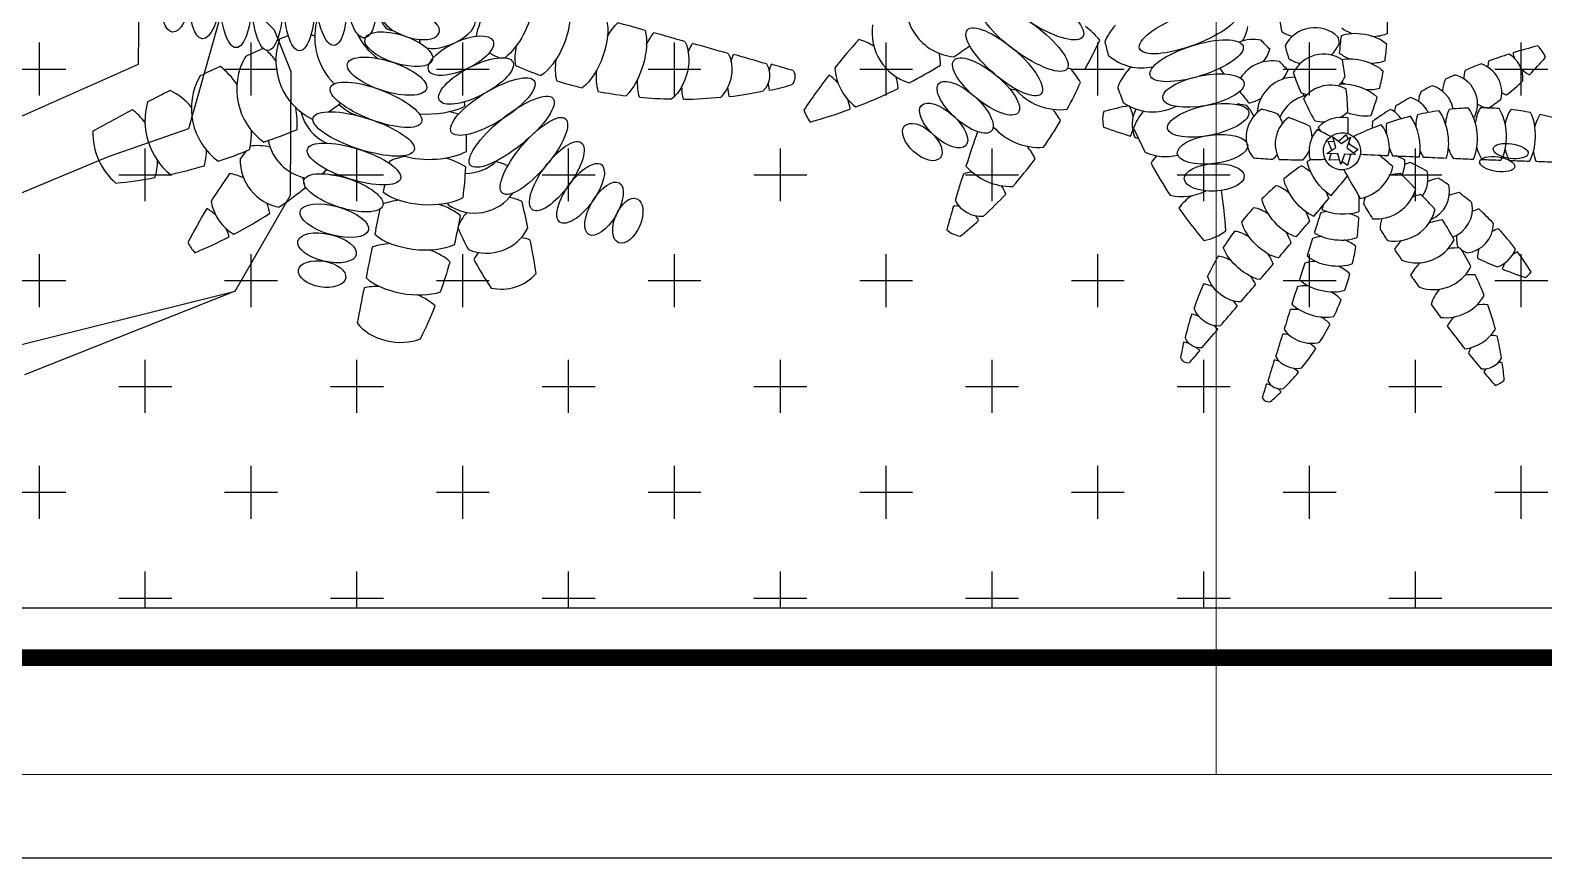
# Model space of a CAD drawing. Header units: millimetres. Extents: x -343543 to 400519, y -115663 to 104219.
# Drawn here: x -253571 to -252663, y 4950 to 5447 of the extents above; entities that cross this region are included whole.
import ezdxf

# ---------------------------------------------------------------- set-up
doc = ezdxf.new("R2010")
doc.units = ezdxf.units.MM
doc.linetypes.add("$0$02'TUONG Xay$0$HIDDEN", pattern=[0.375, 0.25, -0.125])
doc.layers.get('0').update_dxf_attribs({"color": 231, "lineweight": 0})
for name, color, linetype, lineweight in [('A-FLOR-PRTN', 161, 'Continuous', 9), ('A-PATT', 252, 'Continuous', 9), ('A-SYMBOLS', 10, 'Continuous', 13), ('XREF MAT BANG TUONG XAY$0$01.Xref _MB T1$0$A-LITE', 8, 'Continuous', 9)]:
    doc.layers.add(name, color=color, linetype=linetype, lineweight=lineweight)
doc.layers.add('fix lightting yellow', color=2, linetype='Continuous', lineweight=5, true_color=0xffff00)
for name, color, linetype in [('XREF MAT BANG NOI THAT$0$FF-Plants', 8, 'Continuous'), ('XREF MAT BANG TUONG XAY$0$A-FNSH', 8, 'Continuous'), ('XREF MAT BANG TUONG XAY$0$A-FURN', 8, 'Continuous'), ('XREF MAT BANG TUONG XAY$0$A-PATT', 8, 'Continuous')]:
    doc.layers.add(name, color=color, linetype=linetype)

# ---------------------------------------------------------------- blocks, each defined once
blk = doc.blocks.new('XREF MAT BANG TUONG XAY$0$01.Xref _MB T1$0$TB T1')
at = {"layer": 'XREF MAT BANG TUONG XAY$0$01.Xref _MB T1$0$A-LITE', "color": 8, "ltscale": 10}
for points in [[(-4214.99, -1000), (-4214.99, 0)], [(-1744.99, -1000), (-5264.99, -1000)], [(-5604.99, -1050), (-1716.99, -1050)]]:
    blk.add_lwpolyline(points, dxfattribs=at)
blk = doc.blocks.new('XREF MAT BANG TUONG XAY$0$nnngfnbv')
at = {"layer": 'XREF MAT BANG TUONG XAY$0$A-PATT'}
h = blk.add_hatch(dxfattribs=at)
h.set_pattern_fill('CROSS', color=8, scale=10)
h.set_pattern_definition([(0, (-9995, -5371.66), (63.5, 63.5), [31.75, -95.25]), (90, (-9979.125, -5387.54), (-63.5, 63.5), [31.75, -95.25])])
h.paths.add_polyline_path([(1950, 463.34), (-1225, 463.34), (-1225, -271.66), (1950, -271.66)])
at = {"layer": 'XREF MAT BANG TUONG XAY$0$A-FNSH', "color": 8}
for points in [[(1918.4, 613.34), (-1035.01, 613.34), (-1035.01, 513.34), (-1375, 513.34), (-1375, -421.66), (2498, -421.66)], [(1950, 463.34), (-1225, 463.34), (-1225, -271.66), (1950, -271.66)]]:
    blk.add_lwpolyline(points, close=True, dxfattribs=at)
blk = doc.blocks.new('XREF MAT BANG NOI THAT$0$YLD.Studio-03-28')
at = {"layer": 'XREF MAT BANG NOI THAT$0$FF-Plants', "color": 8}
for p, q in [((-35.01, 218.66), (-31.74, 218.8)), ((-32.59, 213), (-35.01, 218.66)), ((-30.1, 213.92), (-32.2, 220.17)), ((-32.2, 220.17), (-26.83, 216.35)), ((-30.36, 218.86), (-29.06, 218.92)), ((-29.06, 218.92), (-24.42, 222.98)), ((-26.83, 216.35), (-21.54, 220.27)), ((-24.42, 222.98), (-23, 219.19)), ((-21.54, 220.27), (-23.52, 213.99)), ((-35.39, 210), (-30.1, 213.92)), ((-28.81, 210.07), (-35.39, 210)), ((-34.16, 207.04), (-33.37, 210.02)), ((-32.89, 211.86), (-32.59, 213)), ((-26.71, 203.82), (-28.81, 210.07)), ((-24.74, 210.11), (-26.71, 203.82)), ((-18.26, 210.09), (-24.74, 210.11)), ((-23.52, 213.99), (-18.15, 210.17)), ((-21.79, 210.1), (-22.86, 204.47)), ((-22.39, 217.56), (-22.33, 217.39)), ((-22.33, 217.39), (-17.04, 214.24)), ((-17.04, 214.24), (-20.26, 211.67)), ((-28.05, 207.8), (-34.16, 207.04)), ((-22.86, 204.47), (-25.89, 206.42))]:
    blk.add_line(p, q, dxfattribs=at)
for centre, major_axis, ratio, start_param, end_param in [((126.93, 295.28), (154.05, 93.06), 1, 2.093129, 2.150944), ((-28.11, 370.05), (12.47, 1.38), 1, 1.147291, 1.658613), ((-720.71, 297.44), (696.05, 87.86), 1, -0.019775, -0.004764), ((-30.78, 359.39), (11.92, 3.92), 1, 0.563286, 1.731811), ((-28.13, 380.65), (7.38, 7.38), 1, 3.163446, 3.394357), ((126.93, 295.28), (179.26, 16.06), 1, 2.620889, 2.695191), ((-28.13, 380.65), (7.38, 7.38), 1, 4.211477, 4.434646), ((-720.71, 297.44), (-27.98, 701.02), 1, -1.525383, -1.508416), ((-32.66, 330.92), (24.34, 7.22), 1, 0.822084, 1.709786), ((-31.22, 367.37), (9.85, 9.85), 1, 3.076455, 3.363905), ((-31.22, 367.37), (9.85, 9.85), 1, 4.411154, 4.681391), ((126.93, 295.28), (161.17, 80.1), 1, 2.34786, 2.432422), ((-720.71, 297.44), (216.65, 667.29), 1, -1.201138, -1.176629), ((97.05, 330.83), (176.44, 17.96), 1, 3.00218, 3.084607), ((-74.88, 320.05), (12.94, 12.94), 1, 0.82062, 1.078808), ((-251.37, 199.89), (-213.13, 68.28), 1, 4.051837, 4.11859), ((-37.22, 309.64), (25.59, 7.36), 1, 0.581757, 1.74589), ((-31.83, 357.06), (23.56, 1.4), 1, 3.924663, 4.201909), ((-31.83, 357.06), (22.43, 7.35), 1, 4.620625, 4.910204), ((126.93, 295.28), (107.29, 144.5), 1, 1.995112, 2.070246), ((-720.71, 297.44), (-15.94, 701.4), 1, -1.561174, -1.547304), ((-77.5, 341.06), (12.94, 12.94), 1, 3.782735, 3.970709), ((-69.5, 305.96), (17.74, 4.46), 1, 1.070558, 1.93711), ((97.05, 330.83), (174.08, 33.9), 1, 3.005163, 3.095157), ((-77.5, 341.06), (12.94, 12.94), 1, 4.331164, 4.559334), ((-251.37, 199.89), (198.1, 104.13), 1, 0.044622, 0.102098), ((-39.65, 292.82), (24.2, 6.68), 1, 0.349234, 1.81552), ((-35.33, 339.62), (17.75, 17.75), 1, 3.237126, 3.475194), ((-35.33, 339.62), (24.87, 3.43), 1, -1.440259, -1.02539), ((-62.76, 290.25), (17.63, 4.89), 1, 0.843157, 2.259346), ((-73.48, 322.67), (12.94, 12.94), 1, 4.614517, 4.925034), ((126.93, 295.28), (127.26, 127.26), 1, 2.248166, 2.319436), ((112.08, 162.81), (-49.51, 144.63), 1, -0.132709, -0.045878), ((78.73, 305.04), (-7.5, 12.73), 0.490947, 0.941091, 1.224771), ((78.73, 305.04), (-8.66, 1.18), 0.959793, 3.11439, 4.439794), ((113.3, 163.34), (-5.54, 152.77), 1, 0.097095, 0.15366), ((90.56, 310.2), (-4.8, 8.15), 0.490947, 0.894952, 1.248419), ((-3506.28, 4685.53), (4396.41, 3576.45), 1, -1.566496, -1.564955), ((90.56, 310.2), (4.65, 2.84), 0.874189, -0.631907, 0.605204), ((-73.48, 322.67), (12.94, 12.94), 1, 3.653835, 3.878467), ((97.05, 330.83), (-24.91, 175.59), 1, 1.600203, 1.670446), ((-69.5, 305.96), (18.03, 3.11), 1, -0.858259, -0.431968), ((-251.37, 199.89), (-106.67, 196.75), 1, 4.695684, 4.712949), ((-33.47, 327.58), (-31.96, 4.13), 1, 1.051212, 1.280295), ((-40.21, 273.86), (24.18, 6.74), 1, 0.34663, 1.812916), ((-720.71, 297.44), (4.17, 701.56), 1, -1.563026, -1.550692), ((110.16, 161.69), (-108.1, 108.1), 1, -0.371224, -0.289813), ((49.87, 288.97), (-9.31, 11.6), 0.671515, 3.780069, 5.510321), ((111.07, 162.3), (-108.1, 108.1), 1, -0.487515, -0.393227), ((64.36, 297.58), (-9.68, 14.44), 0.490947, 0.847911, 1.176828), ((64.36, 297.58), (-7.76, 9.92), 0.800189, 3.860592, 5.342894), ((-3507.5, 4685.01), (-3612.43, 4366.89), 1, 3.135264, 3.137574), ((90.56, 310.2), (-4.8, 8.15), 0.490947, 1.706256, 2.018765), ((-3802.7, -4823.64), (3748.2, 5060.09), 1, 0.012815, 0.015), ((-57.01, 276.13), (17.51, 5.3), 1, 1.041301, 2.442574), ((126.37, 276.32), (160.28, 81.86), 1, 2.561375, 2.637785), ((-33.47, 327.58), (30.91, 9.1), 1, 4.595233, 4.887164), ((110.16, 161.69), (140.84, 59.44), 1, 1.700812, 1.771763), ((36.77, 280.2), (-11.29, 13.22), 0.490947, 3.820292, 5.530953), ((49.87, 288.97), (-10.5, 13.85), 0.490947, 0.705769, 1.183947), ((-3508.52, 4684.49), (-3637.95, 4345.65), 1, 3.126715, 3.12923), ((78.73, 305.04), (-7.5, 12.73), 0.490947, 1.899231, 2.110255), ((-120.03, 266.01), (10.87, 15.97), 0.490947, 0.678699, 2.38936), ((-133.26, 277.48), (11.78, 15.31), 0.490947, -1.152148, -0.795463), ((-3802.7, -4823.64), (3746.64, 5061.25), 1, 0.009963, 0.011888), ((-69.5, 305.96), (12.94, 12.94), 1, 3.610658, 3.836879), ((97.05, 330.83), (-125.41, 125.41), 1, 1.0565, 1.112329), ((-34.83, 318.83), (38.3, 15.42), 1, 3.860214, 4.06393), ((-36.53, 255.61), (24.13, 6.93), 1, 0.525946, 2.02247), ((-721.27, 278.48), (6.11, 701.55), 1, -1.559332, -1.54792), ((110.16, 161.69), (-135.48, 70.83), 1, -0.447445, -0.381296), ((24.2, 270.68), (-12.04, 12.54), 0.490947, 3.745574, 5.607066), ((36.77, 280.2), (-11.29, 13.22), 0.490947, 0.612122, 1.183947), ((-3509.43, 4683.88), (4426, 3539.76), 1, -1.56581, -1.563625), ((64.36, 297.58), (-9.68, 14.44), 0.490947, 1.965112, 2.204238), ((-14.47, 379.35), (-167.56, 27.83), 1, 0.84524, 0.926651), ((-110.5, 270.5), (-7.85, 7.1), 0.416275, 3.141593, 9.424778), ((-99.39, 272.52), (-7.85, 7.1), 0.416275, 3.141593, 9.424778), ((-120.03, 266.01), (10.87, 15.97), 0.490947, -1.152148, -0.707001), ((-62.76, 290.25), (18.23, 1.57), 1, 4.16472, 4.507719), ((-51.24, 259.94), (17.6, 4.98), 1, 1.11615, 2.491989), ((125, 298.86), (169.97, 59.18), 1, 2.943454, 3.012207), ((-34.83, 318.83), (39.33, 12.58), 1, 4.615045, 4.778236), ((-720.63, 285.06), (47.67, 699.96), 1, -1.530529, -1.51896), ((110.16, 161.69), (122.85, 90.99), 1, 1.683103, 1.75189), ((12.21, 260.44), (-12.75, 11.82), 0.490947, 3.756496, 5.600887), ((24.2, 270.68), (-12.04, 12.54), 0.490947, 0.587277, 1.183947), ((-3509.43, 4683.88), (-3727.07, 4269.46), 1, 3.100959, 3.102883), ((49.87, 288.97), (-10.5, 13.85), 0.490947, 1.989445, 2.346129), ((-133.26, 277.48), (11.78, 15.31), 0.490947, 3.847362, 4.32554), ((-106.15, 255.33), (9.92, 16.57), 0.490947, 0.603982, 2.465473), ((-3802.7, -4823.64), (-5699.58, 2677.37), 1, 4.521646, 4.52347), ((-106.15, 255.33), (9.92, 16.57), 0.490947, -1.152148, -0.692206), ((97.05, 330.83), (165.49, 63.78), 1, 3.144178, 3.184993), ((-44.88, 246.33), (17.75, 4.44), 1, 1.692739, 2.549569), ((-34.53, 238.25), (24.11, 6.98), 1, 0.623023, 1.976347), ((-39.57, 280.44), (17.75, 17.75), 1, 4.607864, 4.865684), ((12.21, 260.44), (-12.75, 11.82), 0.490947, 0.644013, 1.183947), ((-3509.43, 4683.88), (4624.03, 3276.85), 1, -1.51289, -1.511066), ((36.77, 280.2), (-11.29, 13.22), 0.490947, 1.989445, 2.434591), ((1733.93, -5818.97), (6080.08, 1638.94), 1, 1.568463, 1.570774), ((1735.19, -5818.21), (6085.55, 1618.54), 1, 1.570168, 1.571709), ((-14.47, 379.35), (-155.63, 68.05), 1, 1.208042, 1.278992), ((-120.03, 266.01), (10.87, 15.97), 0.490947, 3.753714, 4.32554), ((-91.67, 245.47), (8.94, 17.12), 0.490947, 0.614903, 2.459294), ((-3802.7, -4823.64), (-5360.71, 3303.99), 1, 4.632097, 4.634029), ((-91.67, 245.47), (8.94, 17.12), 0.490947, -1.152148, -0.763559), ((-57.01, 276.13), (12.94, 12.94), 1, 3.443401, 3.816748), ((-41.03, 285.06), (17.75, 17.75), 1, 3.51061, 3.720912), ((127.6, 283.85), (176.15, 36.91), 1, 3.081133, 3.153915), ((-720.04, 286.02), (-701.55, 6.28), 1, 3.0954, 3.110587), ((110.16, 161.69), (137.81, 66.16), 1, 1.97756, 2.055063), ((0.84, 249.53), (-13.41, 11.06), 0.490947, 3.843286, 5.522008), ((-3509.43, 4683.88), (4666.78, 3215.67), 1, -1.502458, -1.500526), ((24.2, 270.68), (-12.04, 12.54), 0.490947, 1.989445, 2.449387), ((1731.66, -5819.98), (-1615.59, 6086.33), 1, 0.006845, 0.00903), ((1732.81, -5819.56), (6080.13, 1638.78), 1, 1.570977, 1.573492), ((-1.9, 378.5), (-165.87, 36.57), 1, 2.451966, 2.538798), ((-0.63, 379.26), (142.85, 91.9), 1, -1.384301, -1.327735), ((-14.47, 379.35), (138.98, 97.66), 1, 3.437173, 3.503321), ((-76.64, 236.47), (7.93, 17.61), 0.490947, 0.701694, 2.380415), ((-3802.7, -4823.64), (-5126.91, 3656.28), 1, 4.696406, 4.698617), ((97.05, 330.83), (166.05, 62.3), 1, 3.239772, 3.303996), ((-39.12, 230.15), (17.91, 3.74), 1, 1.89308, 2.40635), ((-29.43, 220.51), (24.16, 6.83), 1, 0.898919, 2.050573), ((-35.43, 264.12), (-16.34, 16.34), 1, 2.931778, 3.115115), ((110.16, 161.69), (152.65, 8.26), 1, 2.473403, 2.533368), ((-9.89, 237.97), (-14.03, 10.26), 0.490947, 3.98658, 5.391529), ((0.84, 249.53), (-13.41, 11.06), 0.490947, 0.772729, 1.183947), ((-3509.43, 4683.88), (-3616.54, 4363.48), 1, 3.118357, 3.120569), ((12.21, 260.44), (-12.75, 11.82), 0.490947, 1.989445, 2.378033), ((1731.66, -5819.98), (-1740.97, 6051.66), 1, -0.008287, -0.006463), ((1731.66, -5819.98), (-1657.99, 6074.92), 1, 0.002676, 0.0046), ((-114.8, 77.71), (158.16, 43.13), 1, 1.492263, 1.578396), ((-160.74, 229.8), (12.57, 12.57), 1, 5.680202, 6.026293), ((-125.98, 228.84), (17.08, 4.94), 1, 2.204083, 3.274454), ((-114.8, 77.71), (161.68, 27.08), 1, 1.480864, 1.559591), ((-111.01, 228.25), (17.08, 4.93), 1, 2.024853, 3.533691), ((-141.91, 231.11), (12.57, 12.57), 1, 5.915152, 6.098959), ((-114.8, 77.71), (-163.94, 0.05), 1, 4.705661, 4.762338), ((-125.98, 228.84), (-12.57, 12.57), 1, 4.344355, 4.730658), ((-95.08, 225.98), (17.1, 4.88), 1, 1.825605, 3.619336), ((-106.15, 255.33), (9.92, 16.57), 0.490947, 3.728869, 4.32554), ((-114.8, 77.71), (-163.91, 2.86), 0.999998, 4.659635, 4.664546), ((-61.12, 228.36), (6.89, 18.04), 0.490947, 0.844988, 2.249936), ((-76.64, 236.47), (7.93, 17.61), 0.490947, -1.152148, -0.911655), ((-3802.7, -4823.64), (3939.99, 4912.23), 1, 0.037597, 0.040172), ((-51.24, 259.94), (12.94, 12.94), 1, 3.621671, 3.816748), ((97.05, 330.83), (-101.46, 145.46), 1, 1.503452, 1.53593), ((-35.43, 264.12), (-23.07, 1.39), 1, 1.051839, 1.328745), ((127.6, 283.85), (-65.98, 167.44), 1, 1.44855, 1.508293), ((-720.04, 286.02), (616.83, 334.27), 1, -0.585206, -0.557024), ((1731.66, -5819.98), (6040.95, 1777.78), 1, 1.561619, 1.56383), ((-3509.43, 4683.88), (4456.75, 3501), 0.999996, -1.568653, -1.568182), ((0.84, 249.53), (-13.41, 11.06), 0.490947, 1.989445, 2.229937), ((1731.66, -5819.98), (6068.37, 1681.78), 1, 1.574905, 1.576837), ((-3.02, 377.92), (155.04, 69.38), 1, -1.435677, -1.341389), ((-141.91, 231.11), (17.04, 5.05), 1, 2.602097, 3.077178), ((-55.75, 518.68), (-309.33, 1.14), 1, 1.233335, 1.283195), ((-14.47, 379.35), (-169.58, 9.68), 1, 1.073324, 1.14211), ((-79.67, 223.11), (17.07, 4.96), 1, 2.442404, 3.561484), ((-91.67, 245.47), (8.94, 17.12), 0.490947, 3.785606, 4.32554), ((-44.34, 218.17), (2.86, 15.19), 0.674119, 0.619056, 1.96912), ((-61.12, 228.36), (6.89, 18.04), 0.490947, -1.382632, -1.117508), ((-3801.92, -4824.15), (-5247.07, 3481.64), 1, 4.656891, 4.659536), ((1731.66, -5819.98), (-1741.86, 6051.4), 1, -0.000673, 0.001759), ((-4.16, 377.5), (162.71, 48.75), 1, -1.409424, -1.328013), ((-160.74, 229.8), (12.57, 12.57), 1, 5.066836, 5.260238), ((-55.75, 518.68), (304.85, 52.5), 1, 4.258408, 4.300752), ((-141.91, 231.11), (12.57, 12.57), 1, 4.691759, 4.895835), ((-125.98, 228.84), (-12.57, 12.57), 1, 3.037108, 3.325039), ((-14.47, 379.35), (161.01, 54.1), 1, 3.938294, 4.015798), ((-64.79, 221.43), (17.1, 4.87), 1, 2.737371, 3.549404), ((-76.64, 236.47), (7.93, 17.61), 0.490947, 3.914322, 4.32554), ((-14.47, 379.35), (168.73, 19.57), 1, 4.249273, 4.338395), ((-61.12, 228.36), (6.89, 18.04), 0.490947, 4.093897, 4.421075), ((-26.44, 214.07), (10.66, 3.34), 1, 2.51498, 8.798165), ((-4.16, 377.5), (166.05, 35.75), 1, -1.435097, -1.364146), ((-55.75, 518.68), (218.73, 218.73), 1, 3.701511, 3.734949), ((-55.75, 518.68), (86.22, 297.08), 1, 3.254285, 3.273493), ((-111.01, 228.25), (17.18, 4.57), 1, -1.309181, -0.889153), ((-55.75, 518.68), (-309.08, 12.59), 1, 1.49001, 1.514148), ((-95.08, 225.98), (12.57, 12.57), 1, 4.474951, 4.815659), ((-55.75, 518.68), (72.56, 300.7), 1, 3.304557, 3.338343), ((-79.67, 223.11), (12.57, 12.57), 1, 4.633718, 4.82376), ((-49.05, 218.03), (12.57, 12.57), 1, 2.371043, 2.858653), ((-55.75, 518.68), (303.42, 60.18), 1, 4.487866, 4.529554), ((-13.69, 378.84), (130.31, 108.96), 1, 3.770987, 3.877921), ((-64.79, 221.43), (12.57, 12.57), 1, 4.751811, 4.987715), ((-194.26, -81.14), (-340.97, 43.28), 1, 4.265182, 4.291331), ((-4.16, 377.5), (164.53, 42.22), 1, 4.590669, 4.659456), ((-4.16, 377.5), (164.77, 41.25), 1, 4.707412, 4.773561), ((526.07, -46.66), (-534.41, 43.59), 1, -0.428061, -0.382463), ((59.69, 184.07), (29.02, 10.35), 1, 0.808688, 1.28377), ((-210.33, 182.27), (274.76, 72.47), 1, -0.238473, -0.152339), ((35.51, 81.27), (131.95, 77.19), 1, 1.656346, 1.73385), ((168.91, 65.58), (175.84, 175.84), 1, 1.749512, 1.787497), ((136.04, 286.66), (163.45, 80.39), 1, 3.162192, 3.211903), ((-26.44, 214.07), (18.86, 5.87), 1, 4.670835, 5.646892), ((0.15, 186.04), (18.66, 6.47), 1, 1.463413, 1.78637), ((-4.16, 377.5), (-169.25, 14.4), 1, 1.633457, 1.647085), ((-194.26, -81.14), (332.46, 87.19), 1, 0.686963, 0.72865), ((-4.16, 377.5), (163.33, 46.63), 1, 4.450499, 4.528003), ((35.51, 81.27), (122.26, 91.78), 1, 1.654961, 1.723748), ((168.91, 65.58), (-248.62, 4.92), 1, -0.533723, -0.478886), ((-38.49, 176.4), (19.76, 4.77), 1, 1.257993, 1.538395), ((-26.44, 214.07), (19.57, 5.52), 1, 3.665974, 4.623303), ((-38.49, 176.4), (14.37, 14.37), 1, 6.20659, 6.525099), ((-219.23, 208.35), (-2.52, 197.04), 1, 4.62716, 4.640944), ((0.15, 186.04), (19.73, 0.93), 1, 2.492605, 2.840702), ((136.04, 286.66), (161.48, 84.28), 1, 3.213448, 3.290852), ((-12.17, 199.02), (19.05, 5.22), 1, 4.498677, 5.919621), ((12.76, 175.19), (13.97, 13.97), 1, 0.893491, 1.083533), ((-194.26, -81.14), (330.16, 95.54), 1, 0.616686, 0.650472), ((45.87, 184.29), (-15.39, 9.32), 0.456009, 4.712389, 10.995574), ((35.51, 81.27), (-148.48, 36.37), 1, -0.491682, -0.425533), ((-31.6, 194.2), (19.44, 5.96), 1, 3.340978, 4.744634), ((-219.23, 208.35), (194.06, 34.27), 1, -0.344998, -0.269905), ((0.15, 186.04), (19.09, 5.09), 1, 4.409152, 6.108959), ((37.36, 169.77), (-18.94, 9.66), 0.405439, 4.712389, 10.995574), ((51.18, 157.5), (29.51, 8.88), 1, 0.454219, 1.166567), ((62.91, 216.62), (29.87, 7.57), 1, 4.47824, 4.82433), ((168.91, 65.58), (175.84, 175.84), 1, 1.886405, 1.928292), ((-43.03, 160.33), (19.47, 5.84), 1, 1.450716, 1.781814), ((-43.03, 160.33), (14.37, 14.37), 1, 6.051325, 6.246402), ((-19.36, 195.28), (21.85, 5.76), 1, 4.079193, 5.036001), ((-9.04, 158.46), (15.97, 15.97), 1, 1.62073, 1.685999), ((12.76, 175.19), (13.97, 13.97), 1, 2.10285, 2.425749), ((136.04, 286.66), (-147, 107.56), 1, 1.299788, 1.35347), ((526.07, -46.66), (138.11, 518.1), 0.999988, 1.397662, 1.398225), ((-210.33, 182.27), (225.55, 172.84), 1, -0.746111, -0.667384), ((35.51, 81.27), (126.64, 85.63), 1, 1.922607, 1.993558), ((-4398.2, 3808.72), (-4372.42, 3605.73), 1, 3.130858, 3.132682), ((-38.49, 176.4), (19.63, 5.27), 1, 3.264132, 4.962173), ((-219.23, 208.35), (83.86, 178.33), 1, -1.386044, -1.32182), ((-15.18, 180.12), (21.78, 6), 1, 3.848498, 5.329427), ((-152.83, 119.29), (-39.14, 157.18), 0.999998, -1.523468, -1.519833), ((29.73, 153.87), (-23, 9.44), 0.362784, 4.712389, 10.995574), ((25.1, 162.9), (13.97, 13.97), 1, 2.141547, 2.531114), ((168.91, 65.58), (-235.52, 79.79), 1, -0.059773, -0.044377), ((-43.03, 160.33), (19.7, 5.03), 1, 3.119432, 4.947597), ((-49.93, 142.53), (20.08, 3.19), 1, 1.584425, 2.014209), ((-49.93, 142.53), (19.63, 5.28), 1, 0.11264, 0.485987), ((-7.94, 123.66), (26.28, 26.28), 1, 1.152024, 1.315215), ((596.91, 254.59), (622.34, 106.69), 1, 3.129017, 3.14043), ((-7.94, 123.66), (35.75, 10.14), 1, 0.979264, 1.182981), ((-157.18, 139.15), (114.54, 114.54), 1, 5.565279, 5.620627), ((136.04, 286.66), (128.8, 128.8), 1, 3.129157, 3.158314), ((12.76, 175.19), (-13.97, 13.97), 1, 2.186059, 2.216859), ((45.83, 132.09), (29.23, 9.76), 1, 0.24432, 0.891093), ((59.69, 184.07), (-21.79, 21.79), 1, 2.605271, 2.789078), ((-219.23, 208.35), (102.72, 168.17), 1, -1.36396, -1.323145), ((-9.38, 164.4), (21.7, 6.3), 1, 3.632054, 4.833195), ((22.16, 137.48), (-22.9, 9.68), 0.362784, 4.712389, 10.995574), ((-210.33, 182.27), (284.07, 6.79), 1, -0.199224, -0.142547), ((-55.34, 126.48), (18.96, 7.33), 1, 0.02821, 0.371208), ((-7.93, 115.69), (27.09, 10.34), 1, 1.529921, 1.821852), ((599.04, 237.65), (446.48, 446.48), 1, 2.51248, 2.524814), ((52.57, 141.4), (18.84, 5.94), 1, -1.380608, -0.489438), ((-193.37, -80.66), (272.7, 209.21), 0.999999, 0.034329, 0.040727), ((-219.23, 208.35), (-196.25, 17.86), 1, 2.791531, 2.84736), ((-7.25, 147.46), (22.08, 4.8), 1, 3.700579, 4.290899), ((15.6, 120.29), (-28.08, 8.27), 0.32034, 4.712389, 10.995574), ((-155.05, 122.21), (-53.34, 152.94), 1, 4.436484, 4.462597), ((37.32, 105.52), (29.5, 8.92), 1, 0.070833, 1.148318), ((51.18, 157.5), (29.65, 8.4), 1, 4.685359, 5.071661), ((83.87, 118.76), (13.97, 13.97), 1, 1.326609, 1.520011), ((-193.37, -80.66), (302.02, 164.06), 1, 0.133382, 0.183242), ((212.26, -123.41), (123.87, 220.24), 1, 0.592112, 0.649927), ((179.63, 116.05), (17.05, 4.43), 1, 0.017414, 0.528736), ((-4.62, 105.25), (21.36, 7.37), 1, 1.660238, 2.075107), ((83.87, 118.76), (19.39, 3.79), 1, 2.53236, 2.87845), ((136.93, 287.13), (180.4, 25.21), 1, 4.162602, 4.248736), ((65.77, 129.34), (19.56, 2.78), 1, -0.991297, -0.516216), ((212.26, -123.41), (243.25, 68.4), 1, 1.548958, 1.633521), ((130.29, 91.05), (34.26, 9.83), 1, -0.154889, 0.732814), ((174.08, 117.62), (13.83, 13.83), 1, 2.090464, 2.377913), ((212.26, -123.41), (216.66, 130.03), 1, 1.183698, 1.258), ((165.08, 110.91), (16.86, 5.1), 1, -0.398908, 0.769616), ((192.02, 124.28), (10.36, 10.36), 1, 2.177455, 2.408366), ((-442.18, 870.59), (-725.84, 665.89), 1, 3.003743, 3.018754), ((8.86, 102.44), (-31.05, 7.29), 0.300118, 4.712389, 10.995574), ((-210.33, 182.27), (200.93, 200.93), 1, 5.229534, 5.264231), ((212.26, -123.41), (-178.67, 178.67), 1, -0.414961, -0.339827), ((101.85, 79.89), (36.02, 10.01), 1, -0.133882, 0.768981), ((161.54, 110.34), (32.81, 4.67), 1, 2.856985, 3.134232), ((-442.18, 870.59), (801.61, 572.42), 1, -1.520806, -1.503839), ((192.02, 124.28), (10.36, 10.36), 1, 3.225486, 3.448654), ((27.94, 80.03), (29.81, 7.8), 1, 0.004255, 0.944321), ((45.83, 132.09), (29.57, 8.66), 1, 4.562886, 5.044669), ((212.26, -123.41), (237.46, 86.4), 1, 1.698623, 1.769893), ((80.27, 69.71), (33.9, 9.65), 1, -0.177157, 0.821616), ((138.4, 100.91), (24.92, 24.92), 1, 2.251134, 2.489202), ((174.08, 117.62), (13.83, 13.83), 1, 3.425162, 3.695399), ((125.75, 89.41), (31.99, 31.99), 1, 2.292971, 2.522054), ((-442.18, 870.59), (910.7, 375.34), 1, -1.318792, -1.296699), ((-210.33, 182.27), (135.08, 249.99), 1, -1.44289, -1.413733), ((189.63, -137.44), (232.66, 98.59), 1, 1.646774, 1.723184), ((57.64, 55.67), (33.49, 10.99), 1, 0.477208, 0.781672), ((93.51, 50.97), (-10.8, 30.01), 0.300118, 1.570796326502317, 7.853981633681903), ((111.64, 56.42), (-7.72, 28.24), 0.32034, 1.570796326843089, 7.853981634022675), ((129.01, 62.6), (-7.23, 23.79), 0.362784, 1.570796326542845, 7.853981633722432), ((146.35, 65.94), (-5.23, 20.61), 0.405439, 1.570796326753082, 7.853981633932668), ((161.54, 110.34), (-23.43, 23.43), 1, 1.594904, 1.627151), ((163.18, 67.82), (-4.34, 17.46), 0.456009, 1.570796327003859, 7.853981634183445), ((179.29, 68.9), (-3.44, 13.91), 0.543524, 1.570796326758771, 7.853981633938357), ((37.32, 105.52), (29.7, 8.22), 1, 4.657908, 5.047475), ((114.45, 84.22), (55.34, 17.26), 1, 2.954557, 3.158273), ((138.4, 100.91), (24.92, 24.92), 1, 3.208423, 3.306613), ((76.05, 43.59), (-11.97, 26.71), 0.32034, 1.570796326202381, 7.853981633381967), ((131.9, -270.46), (303.95, 46.02), 1, 1.410038, 1.448165), ((115.03, 12.41), (30.45, 8.87), 1, -1.13023, 0.600891), ((170.71, 18.85), (30.84, 7.37), 1, 2.308965, 2.535186), ((131.9, -270.46), (272.76, 141.78), 1, 0.980189, 1.050433), ((-98.24, -4.21), (-0.17, 31.89), 0.300118, 1.570796327715664, 7.85398163489525), ((-79.1, -4.35), (-0.17, 31.89), 0.300118, 1.570796327681729, 7.853981634861315), ((141.32, 15.18), (30.56, 8.47), 1, -1.009427, 0.406762), ((200.45, 17.42), (29.63, 11.31), 1, 2.222132, 2.446764), ((131.9, -270.46), (305.03, 38.2), 1, 1.220489, 1.310482), ((170.71, 18.85), (30.57, 8.42), 1, -0.803958, 0.062594), ((233.01, 15.25), (22.42, 22.42), 1, 1.930346, 2.11832), ((131.9, -270.46), (304.53, 42.02), 1, 1.114106, 1.196533), ((-135.56, -4.21), (1.64, 24.81), 0.362784, 1.570796328117058, 7.853981635296644), ((-117.19, -5.07), (-0.24, 29.27), 0.32034, 1.570796327763428, 7.853981634943015), ((-60.17, -3.81), (-1.93, 29.21), 0.32034, 1.570796327460503, 7.853981634640089), ((-41.75, -3.63), (-1.75, 24.8), 0.362784, 1.570796327655833, 7.853981634835419), ((-24.15, -2.6), (-0.19, 21.26), 0.405439, -0.638013, 3.222605), ((196.77, 21.01), (29.26, 12.23), 1, -0.642229, -0.384041), ((-153.2, -3.84), (1.96, 21.17), 0.405439, 1.570796328573082, 7.853981635752668), ((233.01, 15.25), (30.06, 10.11), 1, 2.93965, 3.167819), ((81.71, 372.75), (371.35, 112.19), 1, -1.545573, -1.47882), ((200.45, 17.42), (29.86, 10.67), 1, 3.204448, 3.514965), ((81.71, 372.75), (375.62, 96.94), 1, 4.706787, 4.764263), ((-12.27, -19.93), (-17.13, 5.51), 0.456009, -1.202658, 3.956111), ((9.82, -24.4), (16.43, 7.35), 0.456009, 3.676106, 8.112547), ((349.46, -1031.24), (-463.71, 991.37), 1, -0.028589, -0.02333), ((-87.23, -62.66), (27.69, 27.69), 1, 0.325822, 0.38925), ((-30.7, -28.05), (37.63, 10.85), 1, 2.625319, 3.656142), ((-8.86, -9.28), (37.91, 9.83), 1, 3.330519, 3.823619), ((-19.42, -35.27), (-20.27, 6.41), 0.405439, 4.712389, 10.995574), ((17.85, -39.21), (19.27, 8.99), 0.405439, 1.57079632768765, 7.853981634867236), ((-2252.85, -8538.39), (-8551.83, 2243.17), 1, 4.696208, 4.698132), ((-2252.85, -8538.39), (-8621.33, 1959.18), 1, 4.660334, 4.662519), ((359.2, -1027.87), (-505.61, 970.67), 1, -0.046419, -0.035711), ((-144.74, -80.92), (62.14, 16.95), 1, 0.376175, 0.503716), ((-54.01, -42.19), (37.73, 10.48), 1, 2.536003, 3.99264), ((9.82, -24.4), (16.43, 7.35), 0.456009, 2.859453, 3.117262), ((-2251.17, -8538.7), (-8572.61, 2162.43), 1, 4.681123, 4.683637), ((-77.49, -59.29), (37.64, 10.78), 1, 2.340663, 3.806949), ((-26.5, -51.49), (-23.66, 7.62), 0.362784, 4.712389, 10.995574), ((26.92, -54.35), (22.08, 11.43), 0.362784, 1.570796327497962, 7.853981634677549), ((146.28, 173.41), (125.19, 202.98), 1, 3.20818, 3.236102), ((146.28, 173.41), (218.45, 95.67), 1, 3.887248, 3.956035), ((-2249.4, -8538.82), (2847.8, 8369.93), 1, 0.047108, 0.049418), ((-2247.33, -8538.82), (-8509.72, 2398), 1, 4.704566, 4.706107), ((-104.73, -70.83), (37.6, 10.95), 1, 2.336167, 3.802453), ((331.95, -1039.41), (-475.18, 985.92), 1, -0.016941, -0.004606), ((-158.04, -84.69), (48.67, 12.59), 1, 0.346459, 0.63839), ((-33.09, -68.65), (-27.34, 10.47), 0.32034, 4.712389, 10.995574), ((37, -69.71), (24.92, 15.36), 0.32034, 1.570796327774609, 7.853981634954195), ((146.28, 173.41), (-237.73, 18.93), 1, 1.348729, 1.414878), ((331.95, -1039.41), (-534.86, 954.86), 1, -0.047903, -0.034034), ((-173.89, -95.15), (38.14, 8.87), 1, 0.469374, 0.884243), ((48.34, -84.81), (24.81, 20.04), 0.300118, 1.57079632810651, 7.853981635286097), ((146.28, 173.41), (237.52, 21.41), 1, 4.428413, 4.499364), ((149.73, 172.98), (223.14, 84.15), 1, 4.474071, 4.560902), ((151.8, 172.98), (230.46, 61.33), 1, 4.668631, 4.725197), ((331.95, -1039.41), (-902.87, 618.6), 1, -0.48404, -0.459531), ((-200.9, -101.55), (36.26, 6.41), 1, 0.480209, 0.769788), ((-130.17, -78.33), (39.97, 11.33), 1, 2.586623, 3.750756), ((-144.74, -80.92), (63.14, 12.72), 1, -0.23803, -0.034314), ((-40.5, -86.16), (-30.37, 9.73), 0.300118, 4.712389, 10.995574), ((-220.45, 158.67), (243.63, 139.54), 1, -1.489547, -1.458183), ((-35.41, -47.99), (27.47, 7.73), 1, 3.664996, 4.302342), ((0.63, -59.31), (30.07, 1.97), 0.490947, 4.416405, 5.391529), ((-243.8, -91.45), (264.26, 19.49), 1, 0.009088, 0.019373), ((146.28, 173.41), (194.5, 137.99), 1, 4.006003, 4.087414), ((147.96, 173.1), (221.93, 87.29), 1, 4.351733, 4.446021), ((-50.58, -65.86), (27.48, 7.71), 1, 3.119645, 3.993323), ((-0.76, -86.6), (30.13, 0.22), 0.490947, 0.96074, 1.183947), ((61.65, -99.31), (18.92, 22.34), 0.32034, 1.570796328619921, 7.853981635799506), ((-163.3, -85.72), (38.08, 10.86), 1, 2.834025, 3.721727), ((-158.04, -84.69), (49.34, 9.64), 1, -0.410561, -0.181478), ((-189.38, 175.29), (267.12, 86.45), 1, -1.561478, -1.485068), ((-69.77, -84.57), (27.63, 7.13), 1, 3.083987, 4.256555), ((-46.34, -104.18), (-27.9, 8.85), 0.32034, 4.712389, 10.995574), ((-243.8, -91.45), (263.77, 25.24), 1, -0.115009, -0.077099), ((75.39, -111.51), (14.64, 20.1), 0.362784, 1.570796329213647, 7.853981636393232), ((-173.89, -95.15), (37.89, 9.89), 1, -0.514776, -0.276708), ((-216.63, 163.75), (274.39, 59.47), 1, -1.461924, -1.390655), ((164.81, -310.51), (246.87, 246.87), 1, 1.695842, 1.713107), ((-103.93, -121.7), (26.46, 10.7), 1, 0.929655, 1.355947), ((-3.74, -113.76), (-30.09, 1.53), 0.490947, -1.152148, -0.763559), ((-0.76, -86.6), (30.13, 0.22), 0.490947, 4.156103, 5.522008), ((-200.9, -101.55), (36.6, 4.02), 1, -0.407081, -0.129834), ((-216.63, 163.75), (273.46, 63.61), 1, 4.699825, 4.77496), ((-86.05, -101.92), (27.29, 8.36), 1, 2.817212, 4.233401), ((-52.66, -121.47), (-23.66, 7.62), 0.362784, 4.712389, 10.995574), ((-247.58, 98.25), (-195.64, 195.64), 1, 3.074822, 3.088233), ((9598.21, -2076.1), (2025.09, 9612.52), 0.999996, 1.576143, 1.576274), ((-3.74, -113.76), (-30.09, 1.53), 0.490947, 3.785606, 4.32554), ((-243.8, -91.45), (253.99, 75.53), 1, -0.413209, -0.344422), ((20.15, -82.2), (26.71, 7.46), 1, 4.4537, 5.200923), ((33.25, -129.97), (27.7, 1.31), 1, 1.048117, 1.324965), ((89.67, -121.79), (12.46, 17.23), 0.405439, 1.570796329326606, 7.853981636506192), ((-216.63, 163.75), (248.92, 129.86), 1, 4.329382, 4.413944), ((164.81, -310.51), (347.81, 30.31), 1, 2.442768, 2.500244), ((-125.03, -138.22), (28.31, 3.58), 1, 0.992036, 1.302554), ((-103.93, -121.7), (27.93, 5.85), 1, -0.092452, 0.13377), ((9598.21, -2076.1), (1960.63, 9625.89), 0.999995, 1.570929, 1.571374), ((103.71, -131.02), (9.17, 15.48), 0.456009, 1.570796330207066, 7.853981637386653), ((-103.93, -121.7), (27.45, 7.81), 1, 3.041096, 3.907647), ((-247.58, 98.25), (258.06, 99.76), 1, -1.338969, -1.268726), ((-8.3, -140.7), (-29.95, 3.28), 0.490947, -1.152148, -0.762871), ((-3.74, -113.76), (-30.09, 1.53), 0.490947, 0.614903, 2.459294), ((26.1, -105.91), (26.71, 7.46), 1, 3.832451, 5.407049), ((42.16, -151.58), (26.58, 7.9), 1, 0.822433, 1.110363), ((-414.46, -240.64), (-94.86, 473.15), 1, -1.563798, -1.53036), ((117.96, -138.21), (5.53, 13.22), 0.543524, 1.570796330777153, 7.853981637956739), ((164.81, -310.51), (335.81, 95.52), 1, 2.324239, 2.390992), ((-148.49, -155.88), (20.18, 20.18), 1, 0.049122, 0.277291), ((-247.58, 98.25), (268.25, 67.73), 1, -1.331889, -1.241895), ((-125.03, -138.22), (27.47, 7.75), 1, -0.117756, 0.106875), ((-58.11, -138.26), (-20.48, 5.72), 0.405439, 4.712389, 10.995574), ((9598.21, -2076.1), (-9657.65, 1797.41), 1, -0.015287, -0.01372), ((-8.3, -140.7), (-29.95, 3.28), 0.490947, 3.728869, 4.32554), ((249.16, -37.37), (-180.84, 180.84), 1, 1.145565, 1.150477), ((-243.8, -91.45), (235.19, 122.06), 1, -0.711068, -0.64492), ((42.16, -151.58), (26.99, 6.37), 1, 2.186811, 2.573114), ((-148.49, -155.88), (20.18, 20.18), 1, 5.783878, 5.971852), ((-62.44, -154.51), (-17.52, 4.12), 0.456009, 4.712389, 10.995574), ((249.16, -37.37), (251.39, 46.98), 1, 3.38012, 3.436797), ((33.25, -129.97), (26.64, 7.72), 1, 4.024889, 5.533726), ((-120.41, -138.5), (27.48, 7.72), 1, 3.333395, 3.591583), ((-247.58, 98.25), (262.76, 86.63), 1, -1.496933, -1.414506), ((9598.21, -2076.1), (2618.51, 9468.06), 1, 1.643686, 1.64561), ((-14.41, -167.33), (-29.71, 5.01), 0.490947, -1.152148, -0.707001), ((-8.3, -140.7), (-29.95, 3.28), 0.490947, 0.603982, 2.465473), ((49.31, -175.65), (19.61, 19.61), 1, 0.409717, 0.613792), ((-414.46, -240.64), (472.42, 98.43), 1, -0.058503, -0.016159), ((-65.4, -170.23), (-14.12, 2.44), 0.543524, 4.712389, 10.995574), ((-14.41, -167.33), (-29.71, 5.01), 0.490947, 3.753714, 4.32554), ((-243.8, -91.45), (223.08, 143.01), 1, -0.91466, -0.843709), ((49.31, -175.65), (19.61, 19.61), 1, 1.633109, 1.816916), ((249.16, -37.37), (-201.19, 157.88), 1, 1.171755, 1.250482), ((42.16, -151.58), (26.72, 7.43), 1, 4.215397, 5.285768), ((9598.21, -2076.1), (-9680.08, 1672.37), 1, -0.02331, -0.021125), ((-22.06, -193.56), (-29.37, 6.73), 0.490947, -1.152148, -0.795463), ((-14.41, -167.33), (-29.71, 5.01), 0.490947, 0.678699, 2.38936), ((-22.06, -193.56), (-29.37, 6.73), 0.490947, 3.847362, 4.32554), ((-243.8, -91.45), (172.72, 200.95), 1, -1.320605, -1.239195), ((-22.06, -193.56), (-25.27, 5.06), 0.671515, 0.638476, 2.368728)]:
    blk.add_ellipse(centre, major_axis=major_axis, ratio=ratio, start_param=start_param, end_param=end_param, dxfattribs=at)
at = {"layer": 'XREF MAT BANG NOI THAT$0$FF-Plants', "color": 8, "extrusion": (0, 0, -1)}
for centre, major_axis, ratio, start_param, end_param in [((104.86, 256.22), (4.54, 8.58), 0.959793, -0.027203, 1.298201), ((117.18, 263.57), (-4.24, 9.61), 0.490947, -1.435337, -1.122828), ((117.18, 263.57), (5.58, 2.35), 0.874189, -0.631907, 0.605204), ((71.64, 240.59), (-4.43, 15.92), 0.671515, 0.638476, 2.368728), ((88.81, 248.1), (-6.76, 18.09), 0.490947, -1.176481, -0.937354), ((88.81, 248.1), (-3.93, 13.43), 0.800189, 0.718999, 2.201301), ((104.86, 256.22), (-6.63, 15.02), 0.490947, -1.242361, -1.031338), ((117.18, 263.57), (-4.24, 9.61), 0.490947, 4.036545, 4.390012), ((38.5, 229.29), (-3.52, 18.99), 0.490947, 0.603982, 2.465473), ((55.24, 234.46), (-4.61, 18.76), 0.490947, -1.152148, -0.707001), ((55.24, 234.46), (-4.61, 18.76), 0.490947, 0.678699, 2.38936), ((71.64, 240.59), (-5.7, 18.46), 0.490947, -1.152148, -0.795463), ((104.86, 256.22), (-6.63, 15.02), 0.490947, 4.082683, 4.366363), ((4.28, 221.9), (-1.29, 19.27), 0.490947, 0.701694, 2.380415), ((21.5, 225.1), (-2.41, 19.16), 0.490947, -1.152148, -0.763559), ((21.5, 225.1), (-2.41, 19.16), 0.490947, 0.614903, 2.459294), ((38.5, 229.29), (-3.52, 18.99), 0.490947, -1.152148, -0.692206), ((88.81, 248.1), (-6.76, 18.09), 0.490947, 3.989504, 4.318421), ((-13.1, 219.71), (-0.17, 19.31), 0.490947, 0.844988, 2.249936), ((4.28, 221.9), (-1.29, 19.27), 0.490947, -1.152148, -0.911655), ((71.64, 240.59), (-5.7, 18.46), 0.490947, 3.847362, 4.32554), ((38.5, 229.29), (-3.52, 18.99), 0.490947, 3.728869, 4.32554), ((55.24, 234.46), (-4.61, 18.76), 0.490947, 3.753714, 4.32554), ((4.28, 221.9), (-1.29, 19.27), 0.490947, 3.914322, 4.32554), ((21.5, 225.1), (-2.41, 19.16), 0.490947, 3.785606, 4.32554), ((-49.67, 192.68), (-10.73, 13.68), 0.490947, 0.772729, 1.678136), ((-60.86, 181.57), (-11.51, 13.03), 0.490947, 0.644013, 1.183947), ((-49.67, 192.68), (-10.73, 13.68), 0.490947, 4.035032, 5.522008), ((-71.38, 169.83), (-12.25, 12.34), 0.490947, 0.587277, 1.183947), ((-60.86, 181.57), (-11.51, 13.03), 0.490947, 3.919733, 5.600887), ((-71.38, 169.83), (-12.25, 12.34), 0.490947, 3.745574, 5.607066), ((-60.86, 181.57), (-11.51, 13.03), 0.490947, 1.989445, 2.116551), ((-81.19, 157.49), (-12.94, 11.6), 0.490947, 0.612122, 1.183947), ((-71.38, 169.83), (-12.25, 12.34), 0.490947, 1.989445, 2.449387), ((-81.19, 157.49), (-12.94, 11.6), 0.490947, 1.989445, 2.434591), ((43.77, -19.86), (12.4, 24.11), 0.490947, 4.153605, 4.819728), ((43.77, -19.86), (12.4, 24.11), 0.490947, 0.893439, 2.300645), ((66.8, -28.49), (10.98, 24.79), 0.490947, 0.778141, 2.459294), ((90.29, -35.76), (9.52, 25.39), 0.490947, 0.603982, 2.465473), ((114.17, -41.66), (8.03, 25.9), 0.490947, -1.152148, -0.707001), ((114.17, -41.66), (8.03, 25.9), 0.490947, 0.678699, 2.38936), ((138.34, -46.15), (6.51, 26.33), 0.490947, -1.152148, -0.795463), ((66.8, -28.49), (10.98, 24.79), 0.490947, 3.785606, 4.32554), ((138.34, -46.15), (6.19, 22.36), 0.671515, 0.638476, 2.368728), ((164.42, -49.55), (4.97, 26.66), 0.490947, -1.176481, -0.937354), ((90.29, -35.76), (9.52, 25.39), 0.490947, 3.728869, 4.32554), ((164.42, -49.55), (5, 19), 0.800189, 0.718999, 2.201301), ((189.61, -51.4), (2.9, 22.87), 0.490947, -1.242361, -1.031338), ((189.61, -51.4), (11.68, 7.03), 0.959793, -0.027203, 1.298202), ((209.76, -51.49), (1.85, 14.64), 0.490947, -1.435337, -1.122828), ((114.17, -41.66), (8.03, 25.9), 0.490947, 3.753714, 4.32554), ((138.34, -46.15), (6.51, 26.33), 0.490947, 3.847362, 4.32554), ((209.76, -51.49), (-8.42, 1.21), 0.874189, 2.509686, 3.746797), ((164.42, -49.55), (4.97, 26.66), 0.490947, 3.989504, 4.318421), ((189.61, -51.4), (2.9, 22.87), 0.490947, 4.082683, 4.366363), ((209.76, -51.49), (1.85, 14.64), 0.490947, 4.036545, 4.390012)]:
    blk.add_ellipse(centre, major_axis=major_axis, ratio=ratio, start_param=start_param, end_param=end_param, dxfattribs=at)
blk = doc.blocks.new('XREF MAT BANG NOI THAT$0$YLD.Studio-03-233')
at = {"layer": 'XREF MAT BANG NOI THAT$0$FF-Plants', "color": 8}
for p, q in [((195.37, -254.57), (196.33, -142.73)), ((225.47, -293.03), (249.75, -207.27)), ((277.04, -234.16), (249.75, -207.27)), ((286.99, -259), (277.04, -234.16)), ((52.1, -318.09), (195.37, -254.57)), ((286.54, -333.1), (286.99, -259)), ((177.36, -309.95), (225.47, -293.03)), ((77.28, -351.49), (177.36, -309.95)), ((253.38, -390.75), (286.54, -333.1)), ((94.28, -430.46), (253.38, -390.75)), ((253.38, -390.75), (126.88, -441.06))]:
    blk.add_line(p, q, dxfattribs=at)
blk = doc.blocks.new('XREF MAT BANG NOI THAT')
at = {"color": 8}
for name, p in [('XREF MAT BANG NOI THAT$0$YLD.Studio-03-28', (9523.97, 5470.59)), ('XREF MAT BANG NOI THAT$0$YLD.Studio-03-233', (9153.02, 5680.83))]:
    blk.add_blockref(name, p, dxfattribs=at)
at = {"color": 8, "rotation": 213.9419082109779}
blk.add_blockref('XREF MAT BANG NOI THAT$0$YLD.Studio-03-28', (9928.93, 5536.88), dxfattribs=at)
blk = doc.blocks.new('01.Xref _MB T1')
at = {"color": 8}
blk.add_blockref('XREF MAT BANG TUONG XAY$0$01.Xref _MB T1$0$TB T1', (14209.99083, 6000.00054), dxfattribs=at)
at = {"layer": 'XREF MAT BANG TUONG XAY$0$A-FURN', "color": 8}
blk.add_blockref('XREF MAT BANG TUONG XAY$0$nnngfnbv', (9995.0005, 5371.6631), dxfattribs=at)
at = {"layer": 'A-PATT', "color": 8}
blk.add_blockref('XREF MAT BANG NOI THAT', (0, 0), dxfattribs=at)
blk = doc.blocks.new('DenSanTuongT1Ikigai')
at = {"layer": 'fix lightting yellow', "linetype": "$0$02'TUONG Xay$0$HIDDEN", "ltscale": 500, "const_width": 10}
blk.add_lwpolyline([(8740.01, 5865), (11975, 5865), (11975, 5070), (8740.01, 5070)], close=True, dxfattribs=at)

msp = doc.modelspace()

# ---------------------------------------------------------------- block references
at = {"layer": 'A-SYMBOLS'}
msp.add_blockref('01.Xref _MB T1', (-262854.02, 0), dxfattribs=at)

# ---------------------------------------------------------------- next in the draw order: block references
at = {"layer": 'A-FLOR-PRTN'}
msp.add_blockref('DenSanTuongT1Ikigai', (-262854.02, 0), dxfattribs=at)

doc.saveas('drawing.dxf')
